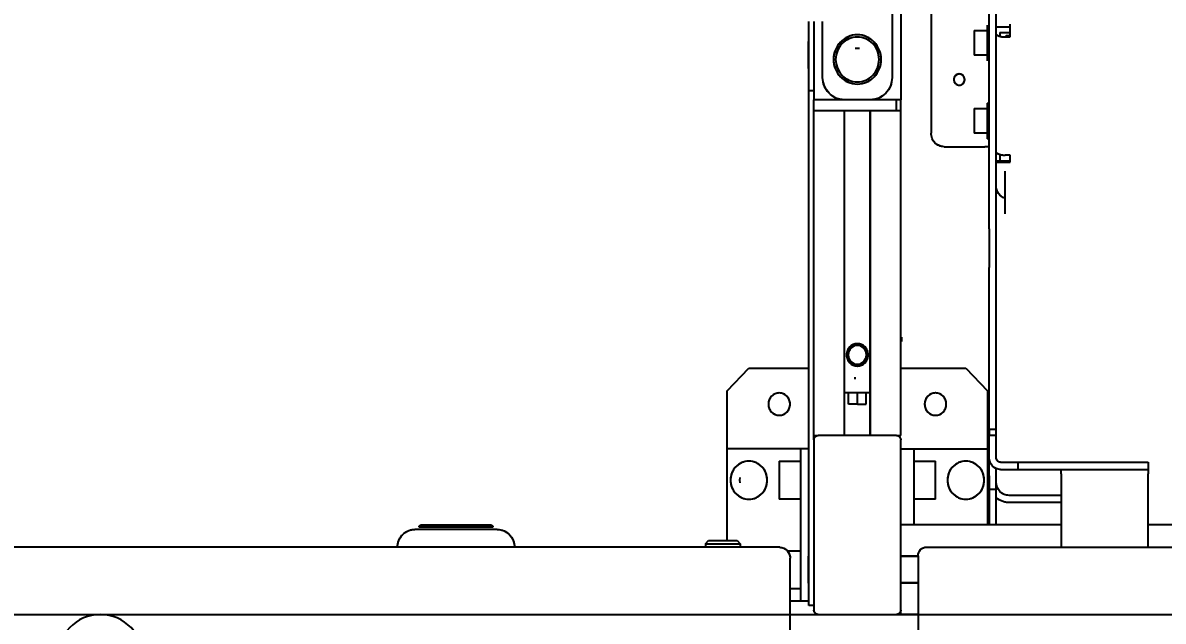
# Model space of a CAD drawing. Header units: centimetres. Extents: x 405564 to 502064, y 46284 to 60634.
# Drawn here: x 454544.47 to 454570.79, y 52702.41 to 52716.22 of the extents above; entities that cross this region are included whole.
import ezdxf
from ezdxf import colors
from ezdxf.entities.mleader import LeaderData, LeaderLine
from ezdxf.math import Vec2, Vec3
from ezdxf.xclip import XClip

# ---------------------------------------------------------------- set-up
doc = ezdxf.new("R2010")
doc.units = ezdxf.units.CM
doc.header["$XCLIPFRAME"] = 0
for name, pattern in [('ACAD_ISO07W100', [3, 0, -3]), ('DOT', [0.25, 0, -0.25]), ('SLD-2点鎖線', [12.7, 6.35, -1.27, 1.27, -1.27, 1.27, -1.27]), ('SLD-実線', [0])]:
    doc.linetypes.add(name, pattern=pattern)
for name, color, linetype in [('---___EB_draft03_cihazlar', 8, 'Continuous'), ('0-KRCN-ASMATAVAN-130426', 8, 'Continuous'), ('AS_DOS_TERAS_UST', 8, 'ACAD_ISO07W100'), ('AS_DUV', 8, 'Continuous'), ('AS_PYZ_BINA', 8, 'Continuous')]:
    doc.layers.add(name, color=color, linetype=linetype)
doc.layers.add('0-KRCN-MİMARİ-220526', color=8, linetype='Continuous', lineweight=9)
doc.layers.add('OL_Ic', color=8, linetype='Continuous', lineweight=9)
doc.styles.add('Normal_ITL', font='swissi.ttf')

# ---------------------------------------------------------------- blocks, each defined once
blk = doc.blocks.new('SMD Dizgi Makinesi')
at = {"layer": '---___EB_draft03_cihazlar', "linetype": 'SLD-2点鎖線'}
for p, q in [((275641.924, -39843.071), (275641.924, -39751.137)), ((275642.434, -39770.655), (275642.434, -39837.963)), ((275641.924, -39837.963), (275643.612, -39837.963)), ((275643.715, -39837.963), (275643.612, -39837.963)), ((275643.715, -39840.968), (275643.715, -39837.963)), ((275643.88, -39837.963), (275643.715, -39837.963)), ((275643.88, -39840.968), (275643.88, -39837.963)), ((275643.612, -39839.966), (275641.924, -39839.966)), ((275642.434, -39839.966), (275642.434, -39843.671)), ((275642.95, -39839.966), (275642.95, -39841.168)), ((275643.116, -39839.966), (275643.116, -39841.168)), ((275643.612, -39839.966), (275643.715, -39839.966)), ((275643.88, -39840.968), (275643.715, -39840.968)), ((275643.715, -39841.368), (275643.715, -39840.968)), ((275643.88, -39841.368), (275643.88, -39840.968)), ((275650.808, -39841.468), (275650.808, -39841.148)), ((275650.808, -39841.148), (275650.97, -39841.148)), ((275650.842, -39841.468), (275650.842, -39841.148)), ((275650.97, -39841.148), (275650.97, -39841.234)), ((275653.698, -39841.234), (275653.698, -39841.148)), ((275653.698, -39841.148), (275653.753, -39841.148)), ((275653.733, -39841.234), (275653.733, -39841.148)), ((275653.753, -39841.148), (275653.993, -39841.148)), ((275653.8, -39841.383), (275653.8, -39841.148)), ((275653.923, -39841.148), (275653.923, -39841.468)), ((275649.837, -39841.268), (275649.616, -39841.268)), ((275650.479, -39841.268), (275649.837, -39841.268)), ((275650.598, -39841.268), (275650.479, -39841.268)), ((275650.981, -39841.383), (275650.842, -39841.383)), ((275653.698, -39841.234), (275653.733, -39841.234)), ((275653.79, -39841.383), (275653.71, -39841.383)), ((275653.8, -39841.383), (275653.79, -39841.383)), ((275642.434, -39841.468), (275643.26, -39841.468)), ((275643.26, -39841.628), (275642.434, -39841.628)), ((275644.19, -39841.669), (275642.434, -39841.669)), ((275643.26, -39841.468), (275643.57, -39841.468)), ((275643.26, -39841.628), (275643.26, -39841.468)), ((275643.57, -39841.628), (275643.26, -39841.628)), ((275643.57, -39841.468), (275643.736, -39841.468)), ((275643.57, -39841.628), (275643.984, -39841.628)), ((275643.984, -39841.468), (275644.5, -39841.468)), ((275643.984, -39841.628), (275644.5, -39841.628)), ((275645.533, -39841.669), (275644.19, -39841.669)), ((275644.19, -39843.371), (275644.19, -39841.669)), ((275644.5, -39841.468), (275644.639, -39841.468)), ((275644.5, -39841.468), (275644.5, -39841.628)), ((275644.639, -39841.628), (275644.5, -39841.628)), ((275644.639, -39841.468), (275648.378, -39841.468)), ((275644.639, -39841.468), (275644.639, -39841.628)), ((275644.639, -39841.628), (275648.378, -39841.628)), ((275646.05, -39842.169), (275645.533, -39841.669)), ((275648.378, -39841.468), (275649.273, -39841.468)), ((275649.273, -39841.628), (275648.378, -39841.628)), ((275649.273, -39841.468), (275654.523, -39841.468)), ((275649.273, -39841.628), (275654.523, -39841.628)), ((275651.165, -39841.628), (275651.165, -39841.729)), ((275651.347, -39841.628), (275651.347, -39841.679)), ((275652.174, -39841.679), (275651.347, -39841.679)), ((275651.477, -39841.679), (275651.477, -39841.979)), ((275652.045, -39841.979), (275652.045, -39841.679)), ((275652.174, -39841.679), (275652.174, -39841.628)), ((275653.974, -39841.679), (275653.147, -39841.679)), ((275653.276, -39841.679), (275653.276, -39841.979)), ((275653.845, -39841.979), (275653.845, -39841.679)), ((275651.165, -39842.67), (275651.165, -39841.729)), ((275646.05, -39843.671), (275646.05, -39842.169)), ((275652.045, -39841.979), (275651.477, -39841.979)), ((275653.845, -39841.979), (275653.276, -39841.979)), ((275643.028, -39842.87), (275643.028, -39843.371)), ((275643.028, -39842.87), (275643.635, -39842.87)), ((275643.635, -39842.87), (275643.906, -39842.87)), ((275643.906, -39843.371), (275643.906, -39842.87)), ((275669.919, -39842.97), (275651.475, -39842.97)), ((275641.717, -39843.271), (275633.702, -39843.271)), ((275640.367, -39843.271), (275640.367, -39843.671)), ((275641.09, -39843.271), (275641.09, -39843.671)), ((275641.097, -39843.271), (275641.097, -39843.671)), ((275641.704, -39843.271), (275641.704, -39843.671)), ((275641.71, -39843.271), (275641.71, -39843.671)), ((275644.19, -39843.371), (275642.434, -39843.371)), ((275644.19, -39843.671), (275644.19, -39843.371)), ((275640.367, -39843.671), (275640.47, -39843.671)), ((275640.367, -39845.574), (275640.367, -39843.772)), ((275640.47, -39843.671), (275644.397, -39843.671)), ((275644.5, -39843.671), (275651.991, -39843.671)), ((275644.5, -39843.772), (275644.5, -39843.671)), ((275644.5, -39843.772), (275644.5, -39845.574)), ((275651.991, -39843.671), (275651.991, -39843.772)), ((275651.991, -39843.671), (275652.25, -39843.671)), ((275651.991, -39843.772), (275651.991, -39845.574)), ((275651.991, -39843.772), (275652.25, -39843.772)), ((275669.299, -39843.671), (275652.25, -39843.671)), ((275652.25, -39843.671), (275652.25, -39843.772)), ((275652.25, -39843.772), (275652.25, -39844.372)), ((275652.25, -39843.772), (275652.25, -39844.372)), ((275668.782, -39843.872), (275652.766, -39843.872)), ((275644.5, -39844.372), (275651.991, -39844.372)), ((275644.5, -39844.379), (275651.991, -39844.379)), ((275645.223, -39844.468), (275645.482, -39844.468)), ((275645.223, -39844.673), (275645.223, -39844.468)), ((275645.482, -39844.372), (275645.482, -39844.973)), ((275646.298, -39844.471), (275646.211, -39844.52)), ((275652.25, -39844.372), (275652.25, -39844.973)), ((275645.223, -39844.673), (275645.482, -39844.673)), ((275645.223, -39844.673), (275645.223, -39844.877)), ((275645.802, -39844.723), (275645.843, -39844.723)), ((275646.149, -39844.722), (275646.149, -39844.624)), ((275653.433, -39844.62), (275653.433, -39844.724)), ((275644.5, -39844.967), (275651.991, -39844.967)), ((275644.5, -39844.973), (275651.991, -39844.973)), ((275645.223, -39844.877), (275645.482, -39844.877)), ((275652.25, -39844.973), (275652.25, -39845.574)), ((275652.25, -39844.973), (275652.25, -39845.574)), ((275644.5, -39845.674), (275644.5, -39845.574)), ((275651.991, -39845.574), (275651.991, -39845.674)), ((275652.25, -39845.574), (275652.25, -39845.674)), ((275652.766, -39845.474), (275654.058, -39845.474)), ((275644.397, -39845.674), (275640.47, -39845.674)), ((275640.574, -39845.674), (275640.574, -39845.795)), ((275640.574, -39845.795), (275641.607, -39845.795)), ((275640.677, -39845.795), (275640.677, -39845.975)), ((275641.71, -39845.805), (275641.09, -39845.805)), ((275641.362, -39845.795), (275641.362, -39845.805)), ((275641.439, -39845.805), (275641.439, -39845.795)), ((275641.555, -39845.805), (275641.55, -39845.795)), ((275641.607, -39845.795), (275650.39, -39845.795)), ((275644.19, -39845.795), (275644.19, -39845.975)), ((275644.397, -39845.674), (275644.5, -39845.674)), ((275644.5, -39845.674), (275651.035, -39845.674)), ((275646.05, -39847.177), (275646.05, -39845.795)), ((275650.39, -39845.674), (275651.991, -39845.674)), ((275650.39, -39845.795), (275652.456, -39845.795)), ((275651.991, -39845.674), (275652.25, -39845.674)), ((275654.058, -39845.674), (275652.25, -39845.674)), ((275652.456, -39845.674), (275652.456, -39845.795)), ((275652.456, -39845.795), (275653.49, -39845.795)), ((275652.973, -39845.795), (275652.973, -39845.805)), ((275653.593, -39845.805), (275652.973, -39845.805)), ((275653.49, -39845.795), (275654.058, -39845.795)), ((275653.593, -39845.805), (275653.593, -39845.795)), ((275640.677, -39845.975), (275640.677, -39846.225)), ((275640.677, -39845.975), (275644.19, -39845.975)), ((275640.961, -39845.975), (275640.961, -39846.225)), ((275641.839, -39846.291), (275641.839, -39845.975)), ((275643.028, -39845.975), (275643.028, -39846.476)), ((275643.906, -39846.476), (275643.906, -39845.975)), ((275644.19, -39845.975), (275644.19, -39847.677)), ((275633.651, -39846.225), (275641.669, -39846.225)), ((275641.917, -39846.466), (275641.917, -39867.917)), ((275643.906, -39846.476), (275643.028, -39846.476)), ((275641.917, -39847.026), (275641.917, -39847.127)), ((275641.917, -39847.127), (275641.917, -39852.584)), ((275641.917, -39847.127), (275641.917, -39847.127)), ((275645.533, -39847.677), (275646.05, -39847.177)), ((275642, -39847.377), (275641.917, -39847.377)), ((275642, -39848.178), (275642, -39847.377)), ((275642.072, -39847.447), (275642, -39847.377)), ((275642.072, -39848.108), (275642.072, -39847.447)), ((275643.405, -39847.378), (275643.467, -39847.387)), ((275643.467, -39847.387), (275643.529, -39847.378)), ((275642.072, -39847.677), (275644.19, -39847.677)), ((275644.19, -39847.677), (275645.533, -39847.677)), ((275642, -39848.178), (275641.917, -39848.178)), ((275642, -39848.178), (275642.072, -39848.108)), ((275642.33, -39852.985), (275642.33, -39854.888)), ((275642.382, -39853.085), (275642.382, -39854.049)), ((275642.434, -39854.738), (275642.434, -39853.135)), ((275642.382, -39854.049), (275642.382, -39854.788))]:
    blk.add_line(p, q, dxfattribs=at)
at = {"layer": '---___EB_draft03_cihazlar', "linetype": 'SLD-実線'}
for p, q in [((275641.924, -39843.071), (275641.924, -39751.137)), ((275642.434, -39770.655), (275642.434, -39837.963)), ((275641.924, -39837.963), (275643.612, -39837.963)), ((275643.715, -39837.963), (275643.612, -39837.963)), ((275643.715, -39840.968), (275643.715, -39837.963)), ((275643.88, -39837.963), (275643.715, -39837.963)), ((275643.88, -39840.968), (275643.88, -39837.963)), ((275643.612, -39839.966), (275641.924, -39839.966)), ((275642.434, -39839.966), (275642.434, -39843.671)), ((275642.95, -39839.966), (275642.95, -39841.168)), ((275643.116, -39839.966), (275643.116, -39841.168)), ((275643.612, -39839.966), (275643.715, -39839.966)), ((275643.88, -39840.968), (275643.715, -39840.968)), ((275643.715, -39841.368), (275643.715, -39840.968)), ((275643.88, -39841.368), (275643.88, -39840.968)), ((275650.808, -39841.468), (275650.808, -39841.148)), ((275650.808, -39841.148), (275650.97, -39841.148)), ((275650.842, -39841.468), (275650.842, -39841.148)), ((275650.97, -39841.148), (275650.97, -39841.234)), ((275653.698, -39841.234), (275653.698, -39841.148)), ((275653.698, -39841.148), (275653.753, -39841.148)), ((275653.733, -39841.234), (275653.733, -39841.148)), ((275653.753, -39841.148), (275653.993, -39841.148)), ((275653.8, -39841.383), (275653.8, -39841.148)), ((275653.923, -39841.148), (275653.923, -39841.468)), ((275649.837, -39841.268), (275649.616, -39841.268)), ((275650.479, -39841.268), (275649.837, -39841.268)), ((275650.598, -39841.268), (275650.479, -39841.268)), ((275650.981, -39841.383), (275650.842, -39841.383)), ((275653.698, -39841.234), (275653.733, -39841.234)), ((275653.79, -39841.383), (275653.71, -39841.383)), ((275653.8, -39841.383), (275653.79, -39841.383)), ((275642.434, -39841.468), (275643.26, -39841.468)), ((275643.26, -39841.628), (275642.434, -39841.628)), ((275644.19, -39841.669), (275642.434, -39841.669)), ((275643.26, -39841.468), (275643.57, -39841.468)), ((275643.26, -39841.628), (275643.26, -39841.468)), ((275643.57, -39841.628), (275643.26, -39841.628)), ((275643.57, -39841.468), (275643.736, -39841.468)), ((275643.57, -39841.628), (275643.984, -39841.628)), ((275643.984, -39841.468), (275644.5, -39841.468)), ((275643.984, -39841.628), (275644.5, -39841.628)), ((275644.19, -39843.371), (275644.19, -39841.669)), ((275645.533, -39841.669), (275644.19, -39841.669)), ((275644.5, -39841.468), (275644.639, -39841.468)), ((275644.5, -39841.468), (275644.5, -39841.628)), ((275644.639, -39841.628), (275644.5, -39841.628)), ((275644.639, -39841.468), (275648.378, -39841.468)), ((275644.639, -39841.468), (275644.639, -39841.628)), ((275644.639, -39841.628), (275648.378, -39841.628)), ((275646.05, -39842.169), (275645.533, -39841.669)), ((275648.378, -39841.468), (275649.273, -39841.468)), ((275649.273, -39841.628), (275648.378, -39841.628)), ((275649.273, -39841.468), (275654.523, -39841.468)), ((275649.273, -39841.628), (275654.523, -39841.628)), ((275651.165, -39841.628), (275651.165, -39841.729)), ((275651.347, -39841.628), (275651.347, -39841.679)), ((275652.174, -39841.679), (275651.347, -39841.679)), ((275651.477, -39841.679), (275651.477, -39841.979)), ((275652.045, -39841.979), (275652.045, -39841.679)), ((275652.174, -39841.679), (275652.174, -39841.628)), ((275653.974, -39841.679), (275653.147, -39841.679)), ((275653.276, -39841.679), (275653.276, -39841.979)), ((275653.845, -39841.979), (275653.845, -39841.679)), ((275651.165, -39842.67), (275651.165, -39841.729)), ((275646.05, -39843.671), (275646.05, -39842.169)), ((275652.045, -39841.979), (275651.477, -39841.979)), ((275653.845, -39841.979), (275653.276, -39841.979)), ((275643.028, -39842.87), (275643.028, -39843.371)), ((275643.028, -39842.87), (275643.635, -39842.87)), ((275643.635, -39842.87), (275643.906, -39842.87)), ((275643.906, -39843.371), (275643.906, -39842.87)), ((275669.919, -39842.97), (275651.475, -39842.97)), ((275641.717, -39843.271), (275633.702, -39843.271)), ((275640.367, -39843.271), (275640.367, -39843.671)), ((275641.09, -39843.271), (275641.09, -39843.671)), ((275641.097, -39843.271), (275641.097, -39843.671)), ((275641.704, -39843.271), (275641.704, -39843.671)), ((275641.71, -39843.271), (275641.71, -39843.671)), ((275644.19, -39843.371), (275642.434, -39843.371)), ((275644.19, -39843.671), (275644.19, -39843.371)), ((275640.367, -39843.671), (275640.47, -39843.671)), ((275640.367, -39845.574), (275640.367, -39843.772)), ((275640.47, -39843.671), (275644.397, -39843.671)), ((275644.5, -39843.671), (275651.991, -39843.671)), ((275644.5, -39843.772), (275644.5, -39843.671)), ((275644.5, -39843.772), (275644.5, -39845.574)), ((275651.991, -39843.671), (275651.991, -39843.772)), ((275651.991, -39843.671), (275652.25, -39843.671)), ((275651.991, -39843.772), (275651.991, -39845.574)), ((275651.991, -39843.772), (275652.25, -39843.772)), ((275669.299, -39843.671), (275652.25, -39843.671)), ((275652.25, -39843.671), (275652.25, -39843.772)), ((275652.25, -39843.772), (275652.25, -39844.372)), ((275652.25, -39843.772), (275652.25, -39844.372)), ((275668.782, -39843.872), (275652.766, -39843.872)), ((275644.5, -39844.372), (275651.991, -39844.372)), ((275644.5, -39844.379), (275651.991, -39844.379)), ((275645.223, -39844.468), (275645.482, -39844.468)), ((275645.223, -39844.673), (275645.223, -39844.468)), ((275645.482, -39844.372), (275645.482, -39844.973)), ((275646.298, -39844.471), (275646.211, -39844.52)), ((275652.25, -39844.372), (275652.25, -39844.973)), ((275645.223, -39844.673), (275645.482, -39844.673)), ((275645.223, -39844.673), (275645.223, -39844.877)), ((275645.802, -39844.723), (275645.843, -39844.723)), ((275646.149, -39844.722), (275646.149, -39844.624)), ((275653.433, -39844.62), (275653.433, -39844.724)), ((275644.5, -39844.967), (275651.991, -39844.967)), ((275644.5, -39844.973), (275651.991, -39844.973)), ((275645.223, -39844.877), (275645.482, -39844.877)), ((275652.25, -39844.973), (275652.25, -39845.574)), ((275652.25, -39844.973), (275652.25, -39845.574)), ((275644.5, -39845.674), (275644.5, -39845.574)), ((275651.991, -39845.574), (275651.991, -39845.674)), ((275652.25, -39845.574), (275652.25, -39845.674)), ((275652.766, -39845.474), (275654.058, -39845.474)), ((275644.397, -39845.674), (275640.47, -39845.674)), ((275640.574, -39845.674), (275640.574, -39845.795)), ((275640.574, -39845.795), (275641.607, -39845.795)), ((275640.677, -39845.795), (275640.677, -39845.975)), ((275641.71, -39845.805), (275641.09, -39845.805)), ((275641.362, -39845.795), (275641.362, -39845.805)), ((275641.439, -39845.805), (275641.439, -39845.795)), ((275641.555, -39845.805), (275641.55, -39845.795)), ((275641.607, -39845.795), (275650.39, -39845.795)), ((275644.19, -39845.795), (275644.19, -39845.975)), ((275644.397, -39845.674), (275644.5, -39845.674)), ((275644.5, -39845.674), (275651.035, -39845.674)), ((275646.05, -39847.177), (275646.05, -39845.795)), ((275650.39, -39845.674), (275651.991, -39845.674)), ((275650.39, -39845.795), (275652.456, -39845.795)), ((275651.991, -39845.674), (275652.25, -39845.674)), ((275654.058, -39845.674), (275652.25, -39845.674)), ((275652.456, -39845.674), (275652.456, -39845.795)), ((275652.456, -39845.795), (275653.49, -39845.795)), ((275652.973, -39845.795), (275652.973, -39845.805)), ((275653.593, -39845.805), (275652.973, -39845.805)), ((275653.49, -39845.795), (275654.058, -39845.795)), ((275653.593, -39845.805), (275653.593, -39845.795)), ((275640.677, -39845.975), (275640.677, -39846.225)), ((275640.677, -39845.975), (275644.19, -39845.975)), ((275640.961, -39845.975), (275640.961, -39846.225)), ((275641.839, -39846.291), (275641.839, -39845.975)), ((275643.028, -39845.975), (275643.028, -39846.476)), ((275643.906, -39846.476), (275643.906, -39845.975)), ((275644.19, -39845.975), (275644.19, -39847.677)), ((275633.651, -39846.225), (275641.669, -39846.225)), ((275641.917, -39846.466), (275641.917, -39867.917)), ((275643.906, -39846.476), (275643.028, -39846.476)), ((275641.917, -39847.026), (275641.917, -39847.127)), ((275641.917, -39847.127), (275641.917, -39852.584)), ((275641.917, -39847.127), (275641.917, -39847.127)), ((275645.533, -39847.677), (275646.05, -39847.177)), ((275642, -39847.377), (275641.917, -39847.377)), ((275642, -39848.178), (275642, -39847.377)), ((275642.072, -39847.447), (275642, -39847.377)), ((275642.072, -39848.108), (275642.072, -39847.447)), ((275643.405, -39847.378), (275643.467, -39847.387)), ((275643.467, -39847.387), (275643.529, -39847.378)), ((275642.072, -39847.677), (275644.19, -39847.677)), ((275644.19, -39847.677), (275645.533, -39847.677)), ((275642, -39848.178), (275641.917, -39848.178)), ((275642, -39848.178), (275642.072, -39848.108)), ((275642.33, -39852.985), (275642.33, -39854.888)), ((275642.382, -39853.085), (275642.382, -39854.049)), ((275642.434, -39854.738), (275642.434, -39853.135)), ((275642.382, -39854.049), (275642.382, -39854.788))]:
    blk.add_line(p, q, dxfattribs=at)
at = {"layer": '---___EB_draft03_cihazlar', "linetype": 'SLD-2点鎖線'}
for centre, major_axis, start_param, end_param in [((275643.426, -39841.168), (-0.475, 0), 0, 0.710449), ((275643.426, -39841.168), (-0.31, 0), 0, 1.570796), ((275643.984, -39841.368), (-0.269, 0), 0, 1.570796), ((275643.984, -39841.368), (-0.103, 0), 0, 1.570796), ((275650.264, -39841.174), (-0.304, 0), 0.325128, 1.564593), ((275651.298, -39841.29), (-0.333, 0), 6.108894, 6.867461), ((275654.026, -39841.29), (-0.333, 0), 6.108894, 6.867461), ((275643.467, -39842.169), (-0.439, 0), 4.712389, 10.995574), ((275652.715, -39842.32), (-0.129, 0), 4.712389, 10.995574), ((275645.223, -39842.87), (-0.258, 0), 4.712389, 10.995574), ((275651.475, -39842.67), (-0.31, 0), 0, 1.570796), ((275641.717, -39843.071), (-0.207, 0), 1.570796, 3.141593), ((275640.47, -39843.772), (-0.103, 0), 4.712389, 6.283185), ((275644.397, -39843.772), (-0.103, 0), 3.141593, 4.712389), ((275652.766, -39844.372), (-0.517, 0), 4.712389, 6.283185), ((275653.18, -39844.673), (-0.568, 0), 4.712389, 10.995574), ((275653.18, -39844.673), (-0.517, 0), 4.712389, 10.995574), ((275646.36, -39844.673), (-0.258, 0), 4.712389, 10.995574), ((275646.36, -39844.673), (-0.217, 0), 4.712389, 10.995574), ((275652.766, -39844.973), (-0.517, 0), 0, 1.570796), ((275640.47, -39845.574), (-0.103, 0), 0, 1.570796), ((275644.397, -39845.574), (-0.103, 0), 1.570796, 3.141593), ((275641.669, -39846.466), (-0.248, 0), 3.141593, 4.712389), ((275645.223, -39846.476), (-0.258, 0), 4.712389, 10.995574), ((275643.467, -39847.177), (-0.439, 0), 4.712389, 10.995574), ((275641.917, -39852.985), (-0.413, 0), 3.141593, 4.712389), ((275642.382, -39853.135), (-0.0517, 0), 3.141593, 4.712389), ((275642.382, -39854.738), (-0.0517, 0), 1.570796, 3.141593), ((275641.917, -39854.888), (-0.413, 0), 1.570796, 3.141593)]:
    blk.add_ellipse(centre, major_axis=major_axis, ratio=0.969208, start_param=start_param, end_param=end_param, dxfattribs=at)
at = {"layer": '---___EB_draft03_cihazlar', "linetype": 'SLD-実線'}
for centre, major_axis, start_param, end_param in [((275643.426, -39841.168), (-0.475, 0), 0, 0.710449), ((275643.426, -39841.168), (-0.31, 0), 0, 1.570796), ((275643.984, -39841.368), (-0.269, 0), 0, 1.570796), ((275643.984, -39841.368), (-0.103, 0), 0, 1.570796), ((275650.264, -39841.174), (-0.304, 0), 0.325128, 1.564593), ((275651.298, -39841.29), (-0.333, 0), 6.108894, 6.867461), ((275654.026, -39841.29), (-0.333, 0), 6.108894, 6.867461), ((275643.467, -39842.169), (-0.439, 0), 4.712389, 10.995574), ((275652.715, -39842.32), (-0.129, 0), 4.712389, 10.995574), ((275645.223, -39842.87), (-0.258, 0), 4.712389, 10.995574), ((275651.475, -39842.67), (-0.31, 0), 0, 1.570796), ((275641.717, -39843.071), (-0.207, 0), 1.570796, 3.141593), ((275640.47, -39843.772), (-0.103, 0), 4.712389, 6.283185), ((275644.397, -39843.772), (-0.103, 0), 3.141593, 4.712389), ((275652.766, -39844.372), (-0.517, 0), 4.712389, 6.283185), ((275653.18, -39844.673), (-0.568, 0), 4.712389, 10.995574), ((275653.18, -39844.673), (-0.517, 0), 4.712389, 10.995574), ((275646.36, -39844.673), (-0.258, 0), 4.712389, 10.995574), ((275646.36, -39844.673), (-0.217, 0), 4.712389, 10.995574), ((275652.766, -39844.973), (-0.517, 0), 0, 1.570796), ((275640.47, -39845.574), (-0.103, 0), 0, 1.570796), ((275644.397, -39845.574), (-0.103, 0), 1.570796, 3.141593), ((275641.669, -39846.466), (-0.248, 0), 3.141593, 4.712389), ((275645.223, -39846.476), (-0.258, 0), 4.712389, 10.995574), ((275643.467, -39847.177), (-0.439, 0), 4.712389, 10.995574), ((275641.917, -39852.985), (-0.413, 0), 3.141593, 4.712389), ((275642.382, -39853.135), (-0.0517, 0), 3.141593, 4.712389), ((275642.382, -39854.738), (-0.0517, 0), 1.570796, 3.141593), ((275641.917, -39854.888), (-0.413, 0), 1.570796, 3.141593)]:
    blk.add_ellipse(centre, major_axis=major_axis, ratio=0.969208, start_param=start_param, end_param=end_param, dxfattribs=at)
at = {"layer": '---___EB_draft03_cihazlar'}
blk.add_ellipse((275639.334, -39862.148), major_axis=(-1.033, 0), ratio=0.969208, start_param=4.712389, end_param=10.995574, dxfattribs=at)
blk = doc.blocks.new('A$Ca63a641c')
at = {"layer": 'AS_PYZ_BINA'}
ml = blk.add_multileader_mtext('Standard', dxfattribs=at)
ml.set_content('EST boyalı panel çit ve panel çit kapı (AS 51.101)', color=256, style='Normal_ITL')
ml.set_leader_properties()
ml.build(insert=Vec2(0, 0))
ml.multileader.update_dxf_attribs({"dogleg_length": 0.379, "arrow_head_size": 17.043, "scale": 75})
ctx = ml.context
ctx.base_point, ctx.scale, ctx.char_height, ctx.arrow_head_size, ctx.landing_gap_size, ctx.plane_origin = Vec3(140.513, 464.302), 75, 20, 17.043, 14.202, Vec3(92.505, 620.113)
notes = []
notes.append((ctx, [(0, (1, 1, 0), (112.109, 464.302), (1, 0), 28.404, [(0, [(68.504, 410)], 0, [])])]))
ctx.mtext.insert, ctx.mtext.width, ctx.mtext.flow_direction = Vec3(154.715, 477.513), 604.56338, 5
for ctx, leaders in notes:
    for number, flags, end, landing, length, lines in leaders:
        leader = LeaderData()
        leader.index, (leader.has_last_leader_line, leader.has_dogleg_vector, leader.attachment_direction) = number, flags
        leader.last_leader_point, leader.dogleg_vector, leader.dogleg_length = Vec3(end), Vec3(landing), length
        for number, points, colour, breaks in lines:
            line = LeaderLine()
            line.index, line.vertices, line.color, line.breaks = number, Vec3.list(points), colors.encode_raw_color(colour), breaks
            leader.lines.append(line)
        ctx.leaders.append(leader)
blk = doc.blocks.new('A$C85dec720')
at = {"layer": 'OL_Ic'}
blk.add_blockref('A$Ca63a641c', (5315.078, 5344.253, 28.4), dxfattribs=at)
blk = doc.blocks.new('A$C6A10300A')
at = {"layer": 'AS_DOS_TERAS_UST', "linetype": 'DOT', "ltscale": 80}
blk.add_line((16500.68, -7201.454), (16500.68, -8451.454), dxfattribs=at)
at = {"layer": '---___EB_draft03_cihazlar', "xscale": -1, "rotation": 270}
blk.add_blockref('SMD Dizgi Makinesi', (56344.337, -283571.821), dxfattribs=at)
at = {"layer": 'AS_DUV'}
ref = blk.add_blockref('A$C85dec720', (28900.964, -17748.984), dxfattribs=dict(at, rotation=105.0255580063709))
XClip(ref).set_block_clipping_path([(6220.3367769278, 6783.7313721173), (4126.4071464743, -1017.0000000052), (7354.8298234051, -1883.5969356479), (9448.7594538586, 5917.1344364745)])

msp = doc.modelspace()

# ---------------------------------------------------------------- linework, layer by layer
at = {"layer": '0-KRCN-ASMATAVAN-130426'}
msp.add_line((454059.746, 52702.563), (454839.746, 52702.563), dxfattribs=at)

# ---------------------------------------------------------------- next in the draw order: block references
at = {"layer": '0-KRCN-MİMARİ-220526'}
msp.add_blockref('A$C6A10300A', (438064.066, 60634.016), dxfattribs=at)

doc.saveas('drawing.dxf')
